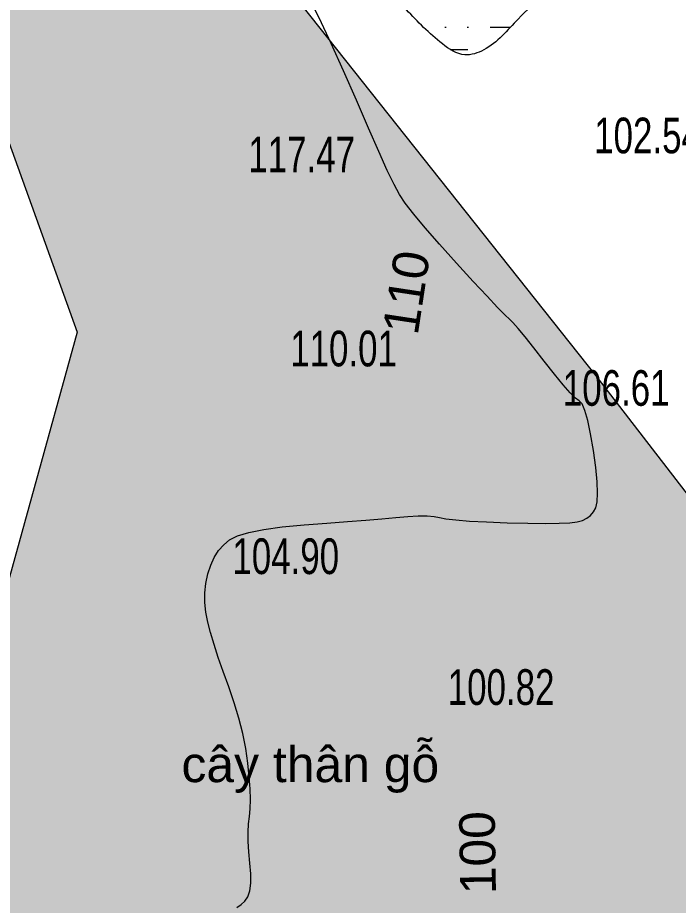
# Model space of a CAD drawing. Header units: metres. Extents: x 431006 to 434411, y 2469261 to 2473208.
# Drawn here: x 431937.1 to 432011.1, y 2472356.5 to 2472456.1 of the extents above; entities that cross this region are included whole.
import ezdxf
from ezdxf.enums import TextEntityAlignment as Align

# ---------------------------------------------------------------- set-up
doc = ezdxf.new("R2010")
doc.units = ezdxf.units.M
doc.header["$MEASUREMENT"] = 0
doc.linetypes.add('ACAD_ISO02W100', pattern=[15, 12, -3])
for name, color, linetype, lineweight in [('1', 8, 'Continuous', 18), ('CAO DO', 8, 'Continuous', 18), ('mat nuoc-ks', 8, 'DUONG_MEP_NUOC', 18), ('MH_DongMuc', 8, 'Continuous', 18), ('MH_DongMuc_Con', 8, 'Continuous', 18), ('ranh gioi thuc vat-ks', 8, 'RAO_T_VAT', 18), ('thuc vat-ks', 8, 'Continuous', 18)]:
    doc.layers.add(name, color=color, linetype=linetype, lineweight=lineweight)
doc.styles.add('ks_ten cong trinh', font='')
doc.styles.get("Standard").update_dxf_attribs({"font": 'arial.ttf'})
doc.styles.get('ks_ten cong trinh').set_extended_font_data('.VnArial')
doc.linetypes.add('DUONG_MEP_NUOC', pattern='A,0.2,[130,ltypeshp.shx,S=0.15,R=0,X=0,Y=0.15],0.05,[130,ltypeshp.shx,S=0.15,R=0,X=0,Y=0.15],1', length=1.25)
doc.linetypes.add('RAO_T_VAT', pattern='A,0,[133,ltypeshp.shx,S=0.34,R=0,X=-0.17,Y=0],-2,[133,ltypeshp.shx,S=0.08,R=0,X=0,Y=0],-1.5,[133,ltypeshp.shx,S=0.08,R=0,X=0,Y=0],-1.5,[133,ltypeshp.shx,S=0.08,R=0,X=0,Y=0],-2', length=7)

msp = doc.modelspace()

# ---------------------------------------------------------------- hatches: boundary and pattern name
at = {"layer": 'mat nuoc-ks', "linetype": 'ACAD_ISO02W100'}
h = msp.add_hatch(dxfattribs=at)
h.set_pattern_fill('MUDST', color=9, scale=10, style=0)
edge = h.paths.add_edge_path()
edge.add_spline(control_points=[(431973.773, 2472463.015), (431976.279, 2472461.268), (431979.882, 2472457.805), (431983.758, 2472453.651), (431986.926, 2472451.527), (431990.394, 2472452.712), (431993.648, 2472456.818), (431998.592, 2472460.634), (432002.366, 2472464.351), (432003.7, 2472468.223), (431998.423, 2472473.458), (431990.656, 2472473.75), (431985.688, 2472478.615), (431982.803, 2472480.852), (431979.392, 2472479.473), (431975.819, 2472478.366), (431973.336, 2472474.788), (431969.794, 2472473.034), (431968.98, 2472469.761), (431969.106, 2472467.282), (431970.778, 2472464.877), (431972.638, 2472463.806), (431973.773, 2472463.015)], knot_values=[0, 0, 0, 0, 9.163848, 14.705445, 17.500749, 19.693886, 24.86911, 32.967825, 38.374165, 40.781458, 44.128086, 57.927295, 62.446924, 65.12644, 67.958248, 72.602503, 76.201972, 80.593839, 83.640846, 85.67554, 87.896131, 92.044743, 92.044743, 92.044743, 92.044743], degree=3, periodic=0)
edge = h.paths.add_edge_path()
edge.add_spline(control_points=[(432184.126, 2472592.999), (432182.882, 2472592.277), (432180.727, 2472591.395), (432177.486, 2472589.531), (432177.391, 2472585.583), (432178.273, 2472581.746), (432179.677, 2472577.565), (432180.831, 2472574.038), (432184.085, 2472571.91), (432188.216, 2472574.032), (432192.436, 2472576.32), (432197.911, 2472576.544), (432199.071, 2472579.889), (432198.763, 2472584.007), (432194.518, 2472587.354), (432192.626, 2472592.185), (432190.252, 2472593.823), (432189.017, 2472596.571), (432186.825, 2472593.66), (432185.054, 2472593.538), (432184.126, 2472592.999)], knot_values=[0, 0, 0, 0, 4.313592, 7.24564, 10.234958, 15.073545, 19.320428, 23.487347, 25.880249, 29.890891, 35.826942, 41.381736, 43.517632, 45.641593, 53.46087, 58.35213, 60.349318, 62.525003, 64.833409, 68.053943, 68.053943, 68.053943, 68.053943], degree=3, periodic=0)
h.paths.add_polyline_path([(431983.012, 2472463.039), (431990.965, 2472463.039), (431990.965, 2472471.874), (431983.012, 2472471.874)], flags=24)
h.paths.add_polyline_path([(432183.406, 2472578.485), (432191.359, 2472578.485), (432191.359, 2472587.32), (432183.406, 2472587.32)], flags=24)
at = {"layer": 'thuc vat-ks'}
h = msp.add_hatch(dxfattribs=at)
h.set_pattern_fill('217B', color=9, scale=20, style=0, pattern_type=2)
h.set_pattern_definition([(0, (14.8, 7.6), (0, 20), [0, -20]), (0, (14.76, 7.848), (0, 20), [0, -20]), (0, (14.648, 8.07), (0, 20), [0, -20]), (0, (14.47, 8.248), (0, 20), [0, -20]), (0, (14.248, 8.36), (0, 20), [0, -20]), (0, (14, 8.4), (0, 20), [0, -20]), (0, (13.752, 8.36), (0, 20), [0, -20]), (0, (13.53, 8.248), (0, 20), [0, -20]), (0, (13.352, 8.07), (0, 20), [0, -20]), (0, (13.24, 7.848), (0, 20), [0, -20]), (0, (13.2, 7.6), (0, 20), [0, -20]), (0, (13.24, 7.352), (0, 20), [0, -20]), (0, (13.352, 7.13), (0, 20), [0, -20]), (0, (13.53, 6.952), (0, 20), [0, -20]), (0, (13.752, 6.84), (0, 20), [0, -20]), (0, (14, 6.8), (0, 20), [0, -20]), (0, (14.248, 6.84), (0, 20), [0, -20]), (0, (14.47, 6.952), (0, 20), [0, -20]), (0, (14.648, 7.13), (0, 20), [0, -20]), (0, (14.76, 7.352), (0, 20), [0, -20]), (0, (6.76, 15.352), (0, 20), [0, -20]), (0, (6.648, 15.13), (0, 20), [0, -20]), (0, (6.47, 14.952), (0, 20), [0, -20]), (0, (6.248, 14.84), (0, 20), [0, -20]), (0, (6, 14.8), (0, 20), [0, -20]), (0, (5.752, 14.84), (0, 20), [0, -20]), (0, (5.53, 14.952), (0, 20), [0, -20]), (0, (5.352, 15.13), (0, 20), [0, -20]), (0, (5.24, 15.352), (0, 20), [0, -20]), (0, (5.2, 15.6), (0, 20), [0, -20]), (0, (5.24, 15.848), (0, 20), [0, -20]), (0, (5.352, 16.07), (0, 20), [0, -20]), (0, (5.53, 16.248), (0, 20), [0, -20]), (0, (5.752, 16.36), (0, 20), [0, -20]), (0, (6, 16.4), (0, 20), [0, -20]), (0, (6.248, 16.36), (0, 20), [0, -20]), (0, (6.47, 16.248), (0, 20), [0, -20]), (0, (6.648, 16.07), (0, 20), [0, -20]), (0, (6.76, 15.848), (0, 20), [0, -20]), (0, (6.8, 15.6), (0, 20), [0, -20]), (0, (14, 4), (0, 20), [1.086, -18.914]), (0, (6, 12), (0, 20), [1.086, -18.914]), (90, (14, 4), (-20, 1e-15), [2.8, -17.2]), (90, (6, 12), (-20, 1e-15), [2.8, -17.2])])
h.paths.add_polyline_path([(431943.708, 2472420.797), (431928.346, 2472365.178), (431920.255, 2472339.671), (431917.415, 2472341.157), (431906.729, 2472342.103), (431900.912, 2472336.159), (431899.289, 2472323.054), (431904.158, 2472313.326), (431921.608, 2472307.517), (431946.768, 2472307.787), (431973.05, 2472304.632), (431989.282, 2472305.443), (432003.485, 2472310.712), (432013.901, 2472310.982), (432017.689, 2472312.333), (432015.798, 2472331.428), (432017.7, 2472349.167), (432028.091, 2472367.413), (432026.144, 2472384.487), (432001.905, 2472415.904), (431967.926, 2472458.748), (431961.104, 2472470.954), (431963.991, 2472479.453), (431975.131, 2472492.96), (431999.88, 2472490.278), (432021.738, 2472487.214), (432035.352, 2472490.661), (432046.281, 2472490.661), (432051.458, 2472483.959), (432056.635, 2472474.384), (432073.822, 2472463.863), (432102.468, 2472450.741), (432120.775, 2472452.892), (432142.744, 2472463.863), (432145.851, 2472463.044), (432171.765, 2472444.269), (432180.58, 2472443.845), (432187.484, 2472451.27), (432197.835, 2472478.369), (432195.118, 2472496.556), (432177.995, 2472503.614), (432170.657, 2472504.157), (432162.232, 2472512.843), (432157.906, 2472530.814), (432153.309, 2472566.498), (432143.841, 2472615.04), (432120.028, 2472643.398), (432103.847, 2472643.398), (432063.852, 2472622.359), (432031.618, 2472594.149), (432025.376, 2472589.224), (432011.441, 2472589.01), (432003.111, 2472609.045), (431993.443, 2472628.108), (431993.781, 2472641.452), (431999.531, 2472653.613), (432001.9, 2472660.517), (431992.592, 2472672.849), (431955.738, 2472692.202), (431933.351, 2472698.158), (431926.639, 2472692.172), (431914.653, 2472661.049), (431903.374, 2472625.25), (431903.374, 2472607.942), (431909.829, 2472600.476), (431940.749, 2472591.992), (431936.672, 2472577.4), (431918.431, 2472546.419), (431920.308, 2472523.13), (431932.637, 2472501.179), (431929.693, 2472470.569), (431933.981, 2472447.815)])

# ---------------------------------------------------------------- linework, layer by layer
at = {"layer": 'mat nuoc-ks', "color": 9, "lineweight": 0, "start_tangent": (0.820409, -0.571777), "end_tangent": (0.820409, -0.571777)}
msp.add_spline([(431973.773, 2472463.015), (431980.635, 2472456.941), (431984.658, 2472453.131), (431987.17, 2472451.904), (431989.291, 2472452.462), (431993.143, 2472455.918), (431999.171, 2472461.327), (432002.637, 2472465.475), (432003.196, 2472467.817), (432001.186, 2472470.493), (431988.597, 2472476.143), (431985.108, 2472479.017), (431982.784, 2472480.35), (431980.015, 2472479.758), (431975.812, 2472477.782), (431973.29, 2472475.214), (431969.972, 2472472.337), (431969.082, 2472469.422), (431969.28, 2472467.397), (431970.466, 2472465.52), (431973.773, 2472463.015)], degree=3, dxfattribs=at)
at = {"layer": 'MH_DongMuc_Con', "color": 9, "lineweight": 0, "elevation": 106}
msp.add_lwpolyline([(431961.616, 2472356.297), (431962.107, 2472356.64), (431962.522, 2472357.015), (431962.847, 2472357.497), (431963.066, 2472358.166), (431963.181, 2472359.02), (431963.19, 2472360.06), (431963.094, 2472361.285), (431962.973, 2472362.549), (431962.905, 2472363.702), (431962.892, 2472364.747), (431962.933, 2472365.682), (431963.028, 2472366.507), (431963.119, 2472367.363), (431963.147, 2472368.39), (431963.111, 2472369.588), (431963.013, 2472370.957), (431962.851, 2472372.497), (431962.611, 2472374.138), (431962.277, 2472375.813), (431961.85, 2472377.521), (431961.33, 2472379.263), (431960.715, 2472381.037), (431960.092, 2472382.76), (431959.545, 2472384.348), (431959.073, 2472385.801), (431958.678, 2472387.117), (431958.357, 2472388.299), (431958.132, 2472389.406), (431958.02, 2472390.499), (431958.021, 2472391.578), (431958.136, 2472392.644), (431958.365, 2472393.696), (431958.69, 2472394.684), (431959.096, 2472395.56), (431959.583, 2472396.323), (431960.151, 2472396.973), (431960.799, 2472397.51), (431961.685, 2472397.962), (431962.965, 2472398.358), (431964.64, 2472398.697), (431966.71, 2472398.978), (431969.175, 2472399.203), (431971.715, 2472399.394), (431974.012, 2472399.573), (431976.065, 2472399.74), (431977.876, 2472399.896), (431979.442, 2472400.04), (431980.794, 2472400.15), (431981.96, 2472400.202), (431982.94, 2472400.198), (431983.735, 2472400.137), (431984.343, 2472400.018), (431985.058, 2472399.878), (431986.173, 2472399.75), (431987.687, 2472399.635), (431989.601, 2472399.532), (431991.914, 2472399.442), (431994.239, 2472399.38), (431996.186, 2472399.359), (431997.757, 2472399.38), (431998.951, 2472399.442), (431999.767, 2472399.547), (432000.353, 2472399.709), (432000.855, 2472399.948), (432001.272, 2472400.261), (432001.605, 2472400.65), (432001.853, 2472401.114), (432002.006, 2472401.772), (432002.055, 2472402.745), (432002, 2472404.031), (432001.84, 2472405.631), (432001.576, 2472407.545), (432001.26, 2472409.424), (432000.944, 2472410.919), (432000.629, 2472412.03), (432000.314, 2472412.757), (432000, 2472413.1), (431999.591, 2472413.399), (431998.994, 2472413.996), (431998.208, 2472414.89), (431997.234, 2472416.082), (431996.071, 2472417.571), (431994.908, 2472419.07), (431993.936, 2472420.29), (431993.154, 2472421.233), (431992.562, 2472421.897), (431992.161, 2472422.283), (431991.678, 2472422.732), (431990.844, 2472423.582), (431989.657, 2472424.835), (431988.118, 2472426.489), (431986.228, 2472428.546), (431984.319, 2472430.661), (431982.726, 2472432.49), (431981.448, 2472434.034), (431980.486, 2472435.291), (431979.84, 2472436.263), (431979.257, 2472437.349), (431978.482, 2472438.948), (431977.518, 2472441.061), (431976.362, 2472443.686), (431975.017, 2472446.825), (431973.592, 2472450.115), (431972.198, 2472453.193), (431970.836, 2472456.06), (431969.507, 2472458.716)], dxfattribs=at)
at = {"layer": 'ranh gioi thuc vat-ks', "color": 9, "lineweight": 0, "ltscale": 3}
for points in [[(431921.608, 2472307.517), (431946.768, 2472307.787), (431973.05, 2472304.632), (431989.282, 2472305.443), (432003.485, 2472310.712), (432013.901, 2472310.982), (432017.689, 2472312.333), (432015.798, 2472331.428), (432017.7, 2472349.167), (432028.091, 2472367.413), (432026.144, 2472384.487), (432001.905, 2472415.904), (431967.926, 2472458.748)], [(431933.981, 2472447.815), (431943.708, 2472420.797), (431928.346, 2472365.178)]]:
    msp.add_lwpolyline(points, dxfattribs=at)

# ---------------------------------------------------------------- texts
at = {"layer": '1', "color": 9, "linetype": 'Continuous', "style": 'ks_ten cong trinh'}
msp.add_text('c©y th©n gç', height=4, dxfattribs=at).set_placement((431969.857, 2472370.353), align=Align.CENTER)
at = {"layer": 'CAO DO', "color": 9, "lineweight": 0, "width": 0.7}
for s, p in [('102.54', (432001.668, 2472440.864, 102.541)), ('117.47', (431962.903, 2472438.735, 117.465)), ('110.01', (431967.598, 2472416.973, 110.014)), ('106.61', (431998.152, 2472412.554, 106.614)), ('104.90', (431961.122, 2472393.685, 104.895)), ('100.82', (431985.257, 2472379.013, 100.818))]:
    msp.add_text(s, height=4, dxfattribs=at).set_placement(p)
at = {"layer": 'MH_DongMuc', "color": 9, "lineweight": 0}
for s, rotation, p in [('110', 81.39857, (431980.605, 2472425.269, 110)), ('100', 90.87772, (431988.592, 2472362.437, 100))]:
    msp.add_text(s, height=4, rotation=rotation, dxfattribs=at).set_placement(p, align=Align.MIDDLE)

doc.saveas('drawing.dxf')
